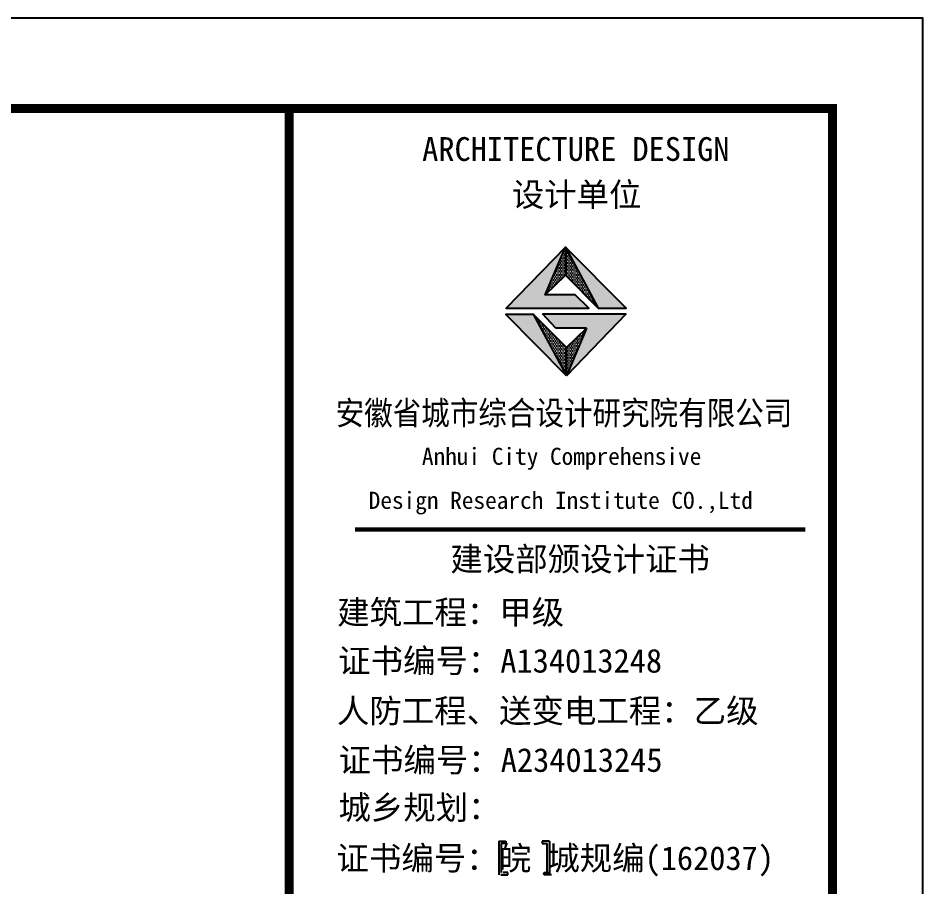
# Model space of a CAD drawing. Extents: x 69728788 to 150163257, y 20675998 to 43663798.
# Drawn here: x 75142619 to 75162631, y 21191068 to 21210288 of the extents above; entities that cross this region are included whole.
import ezdxf

# ---------------------------------------------------------------- set-up
doc = ezdxf.new("R2010")
doc.units = 0
doc.header["$LTSCALE"] = 1000
doc.header["$MEASUREMENT"] = 0
doc.layers.add('PUB_TITLE', color=4, linetype='CONTINUOUS')
doc.layers.add('图框', color=253, linetype='CONTINUOUS')
doc.styles.add('黑体', font='simhei.ttf', dxfattribs={"width": 0.6, "height": 4.3})

msp = doc.modelspace()

# ---------------------------------------------------------------- hatches: boundary and pattern name
at = {"layer": '图框'}
for color, points in [(1, [(75154273.6, 21204167.5), (75154728.8, 21205223.6), (75153416.1, 21203874.4), (75155243.9, 21203874.4), (75154940.7, 21204167.5)]), (1, [(75155446.1, 21203868.8), (75156064.9, 21203868.8), (75154728.8, 21205223.6)]), (1, [(75154008, 21203738.6), (75153401.1, 21203738.6), (75154746.6, 21202371.9)]), (1, [(75154217.3, 21203742.6), (75154515.8, 21203429.4), (75155191.9, 21203429.4), (75154746.6, 21202371.9), (75156065.9, 21203742.6)]), (4, [(75153303.5, 21192026.3), (75153406.1, 21192026.3), (75153406.1, 21192077.5), (75153358.7, 21192077.5), (75153248.3, 21192077.5), (75153248.3, 21191332.8), (75153358.7, 21191332.8), (75153406.1, 21191332.8), (75153406.1, 21191384), (75153303.5, 21191384)]), (4, [(75154313.5, 21191384), (75154210.9, 21191384), (75154210.9, 21191332.8), (75154258.3, 21191332.8), (75154368.7, 21191332.8), (75154368.7, 21192077.5), (75154258.3, 21192077.5), (75154210.9, 21192077.5), (75154210.9, 21192026.3), (75154313.5, 21192026.3)])]:
    msp.add_hatch(color=color, dxfattribs=at).paths.add_polyline_path(points)
h = msp.add_hatch(dxfattribs=at)
h.set_pattern_fill('DOTS', color=256, scale=600, style=0)
h.set_pattern_definition([(0, (70596003.2, 22927323.27), (18.75, 37.5), [0, -37.5])])
h.paths.add_polyline_path([(75154746.6, 21202371.9), (75154746.6, 21203001.8), (75154008, 21203738.6)])
h.paths.add_polyline_path([(75155191.9, 21203429.4), (75154746.6, 21203001.8), (75154746.6, 21202371.9)])
h.paths.add_polyline_path([(75154728.8, 21205223.6), (75154728.8, 21204602.5), (75155446.1, 21203868.8)])
h.paths.add_polyline_path([(75154728.8, 21204602.5), (75154728.8, 21205223.6), (75154273.6, 21204167.5)])

# ---------------------------------------------------------------- linework, layer by layer
at = {"layer": 'PUB_TITLE'}
msp.add_lwpolyline([(75043830.5, 21126287.7), (75162630.5, 21126287.7), (75162630.5, 21210287.7), (75043830.5, 21210287.7)], close=True, dxfattribs=at)
at = {"layer": 'PUB_TITLE', "const_width": 200}
msp.add_lwpolyline([(75048830.5, 21128287.7), (75160630.5, 21128287.7), (75160630.5, 21208287.7), (75048830.5, 21208287.7)], close=True, dxfattribs=at)
at = {"layer": '图框'}
for p, q in [((75154273.6, 21204167.5), (75154728.8, 21205223.6)), ((75154728.8, 21205223.6), (75155446.1, 21203868.8)), ((75154746.6, 21202371.9), (75153401.1, 21203738.6)), ((75153401.1, 21203738.6), (75154008, 21203738.6)), ((75154746.6, 21202371.9), (75153401.1, 21203738.6)), ((75153401.1, 21203738.6), (75154008, 21203738.6)), ((75153401.1, 21203738.6), (75154008, 21203738.6)), ((75154746.6, 21203001.8), (75154008, 21203738.6)), ((75154217.3, 21203742.6), (75156065.9, 21203742.6)), ((75154515.8, 21203429.4), (75154217.3, 21203742.6)), ((75156065.9, 21203742.6), (75154746.6, 21202371.9)), ((75155191.9, 21203429.4), (75154515.8, 21203429.4)), ((75154746.6, 21203001.8), (75155191.9, 21203429.4)), ((75155191.9, 21203429.4), (75154746.6, 21202371.9)), ((75154746.6, 21202371.9), (75154746.6, 21203001.8)), ((75154746.6, 21202371.9), (75154746.6, 21203001.8)), ((75154746.6, 21202371.9), (75154746.6, 21203001.8))]:
    msp.add_line(p, q, dxfattribs=at)
at = {"layer": '图框', "color": 1}
for p, q in [((75154746.6, 21202371.9), (75153401.1, 21203738.6)), ((75154008, 21203738.6), (75154746.6, 21202371.9))]:
    msp.add_line(p, q, dxfattribs=at)
at = {"layer": '图框', "color": 4}
for p, q in [((75153248.3, 21192077.5), (75153358.7, 21192077.5)), ((75153248.3, 21192077.5), (75153248.3, 21191332.8)), ((75153406.1, 21192026.3), (75153303.5, 21192026.3)), ((75153303.5, 21192026.3), (75153303.5, 21191384)), ((75153358.7, 21192077.5), (75153406.1, 21192077.5)), ((75153406.1, 21192077.5), (75153406.1, 21192026.3)), ((75154258.3, 21192077.5), (75154210.9, 21192077.5)), ((75154210.9, 21192077.5), (75154210.9, 21192026.3)), ((75154210.9, 21192026.3), (75154313.5, 21192026.3)), ((75154368.7, 21192077.5), (75154258.3, 21192077.5)), ((75154313.5, 21192026.3), (75154313.5, 21191384)), ((75154368.7, 21192077.5), (75154368.7, 21191332.8)), ((75153452, 21191384), (75153349.4, 21191384)), ((75153452, 21191332.8), (75153452, 21191384)), ((75154256.9, 21191332.8), (75154256.9, 21191384)), ((75154256.9, 21191384), (75154359.5, 21191384)), ((75153294.2, 21191332.8), (75153404.7, 21191332.8)), ((75153404.7, 21191332.8), (75153452, 21191332.8)), ((75154304.2, 21191332.8), (75154256.9, 21191332.8)), ((75154414.7, 21191332.8), (75154304.2, 21191332.8))]:
    msp.add_line(p, q, dxfattribs=at)
for points, const_width in [([(75148612, 21208287.7), (75148612, 21128287.7)], 197.2), ([(75150069.5, 21198975.7), (75160029.5, 21198975.7)], 99.6)]:
    msp.add_lwpolyline(points, dxfattribs=dict(at, const_width=const_width))
at = {"layer": '图框'}
for points in [[(75154940.7, 21204167.5), (75154273.6, 21204167.5), (75154728.8, 21204602.5), (75155446.1, 21203868.8), (75156064.9, 21203868.8), (75154728.8, 21205223.6), (75153416.1, 21203874.4), (75155243.9, 21203874.4), (75154940.7, 21204167.5)], [(75154728.8, 21205223.6), (75154728.8, 21204602.5)]]:
    msp.add_lwpolyline(points, dxfattribs=at)

# ---------------------------------------------------------------- texts
at = {"layer": '图框', "color": 4, "style": '黑体'}
for s, height, p in [('ARCHITECTURE DESIGN', 525.888, (75151555.5, 21207128.3)), ('设计单位', 525.89, (75153538.1, 21206121)), ('Anhui City Comprehensive ', 378.48, (75151550.2, 21200404.7)), (' Design Research Institute CO.,Ltd', 378.48, (75150115.5, 21199430.7)), ('建设部颁设计证书', 525.89, (75152180.5, 21198058.4)), (' 建筑工程：甲级', 525.89, (75149317.9, 21196879.9)), ('证书编号：A134013248', 525.888, (75149698.3, 21195808.3)), ('人防工程、送变电工程：乙级', 525.888, (75149670.7, 21194700.9)), ('证书编号：A234013245', 525.888, (75149707.9, 21193612.6)), ('城乡规划：', 525.89, (75149704, 21192562)), ('证书编号：皖 城规编(162037)', 525.888, (75149662, 21191441.7))]:
    msp.add_text(s, height=height, dxfattribs=at).set_placement(p)
at = {"layer": '图框', "color": 4, "style": '黑体', "width": 0.88}
msp.add_text('安徽省城市综合设计研究院有限公司', height=525.888, dxfattribs=at).set_placement((75149641.9, 21201288.6))

doc.saveas('drawing.dxf')
